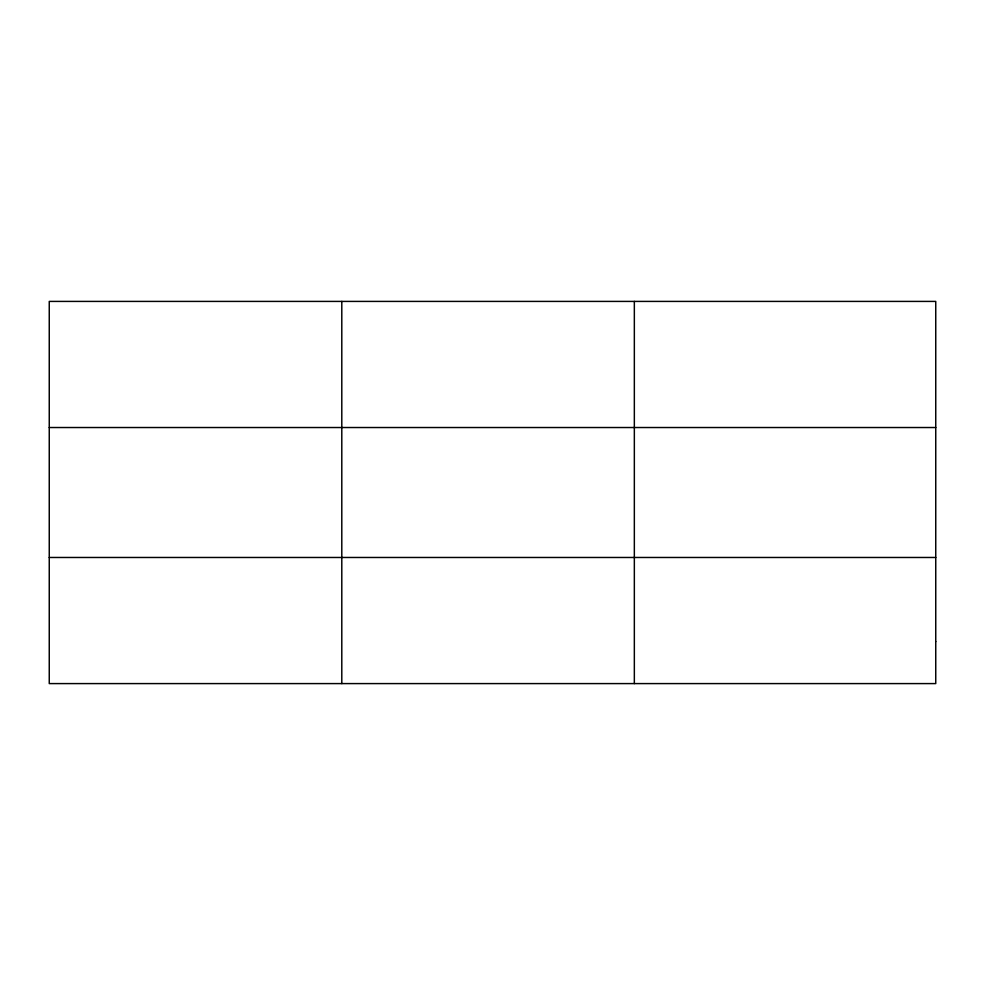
<?xml version="1.0" encoding="UTF-8"?>
<svg xmlns="http://www.w3.org/2000/svg" width="985" height="985" viewBox="0 0 985 985"><rect width="100%" height="100%" fill="white"/><g stroke="black" fill="none" stroke-linecap="round" stroke-linejoin="round"><path stroke-width="1.48" d="M341.795 301.41L341.795 683.59M634.34 301.41L634.34 683.59M49.25 427.527L935.75 427.527M49.25 557.473L935.75 557.473M935.75 641.555L935.75 683.59L49.25 683.59L49.25 301.41L935.75 301.41L935.75 641.555"/></g></svg>
